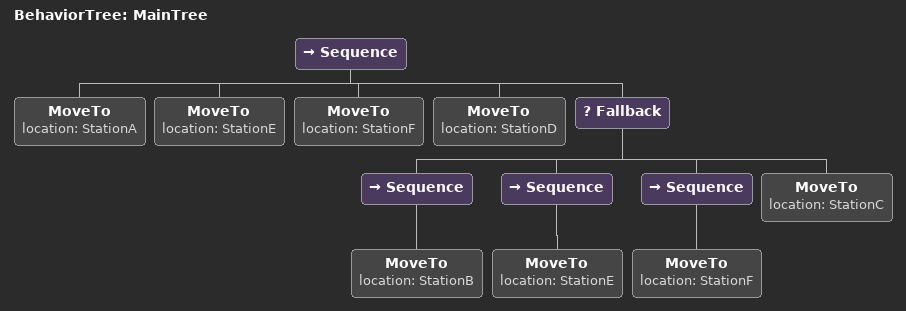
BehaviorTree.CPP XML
<root main_tree_to_execute = "MainTree">
    <BehaviorTree ID="MainTree">
        <Sequence>
            <MoveTo location="StationA"/>
            <MoveTo location="StationE"/>
            <MoveTo location="StationF"/>
            <MoveTo location="StationD"/>
            <Fallback>
                <Sequence>
                    <MoveTo location="StationB"/>
                </Sequence>
                <Sequence>
                    <MoveTo location="StationE"/>
                </Sequence>
                <Sequence>
                    <MoveTo location="StationF"/>
                </Sequence>
                <MoveTo location="StationC"/>
            </Fallback>
        </Sequence>
    </BehaviorTree>
</root>
